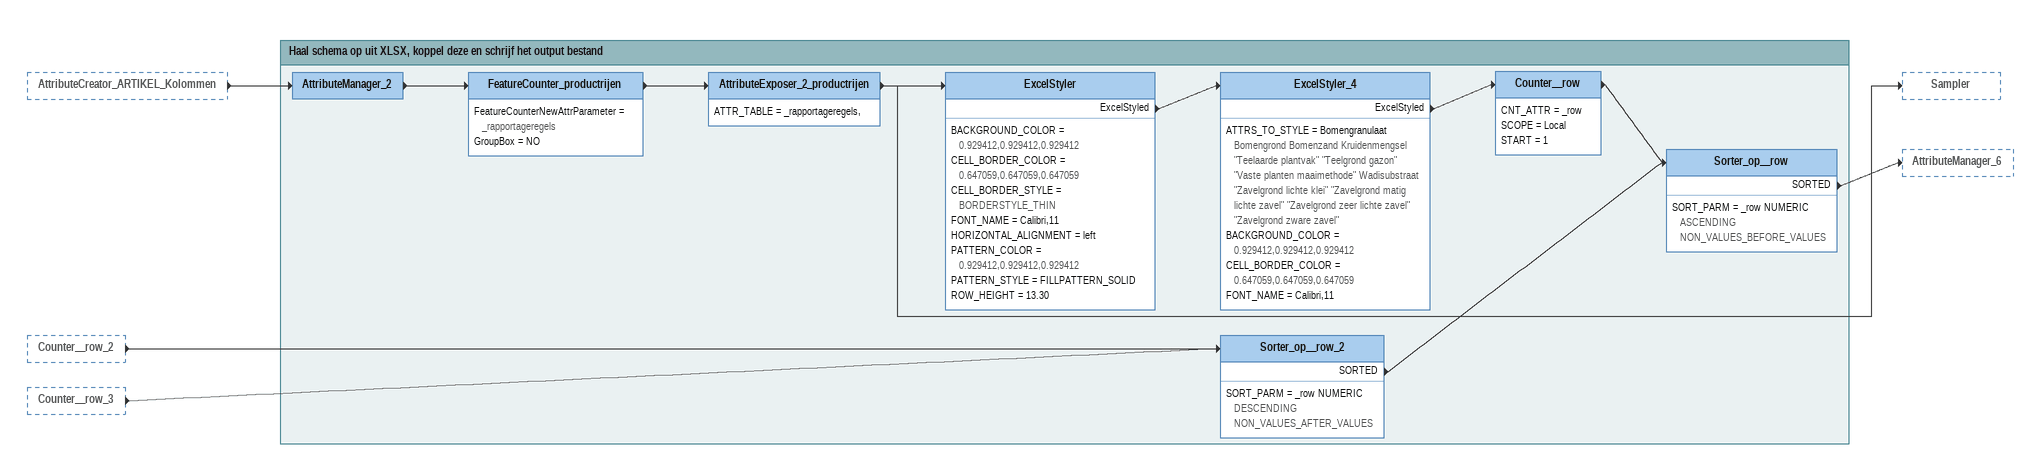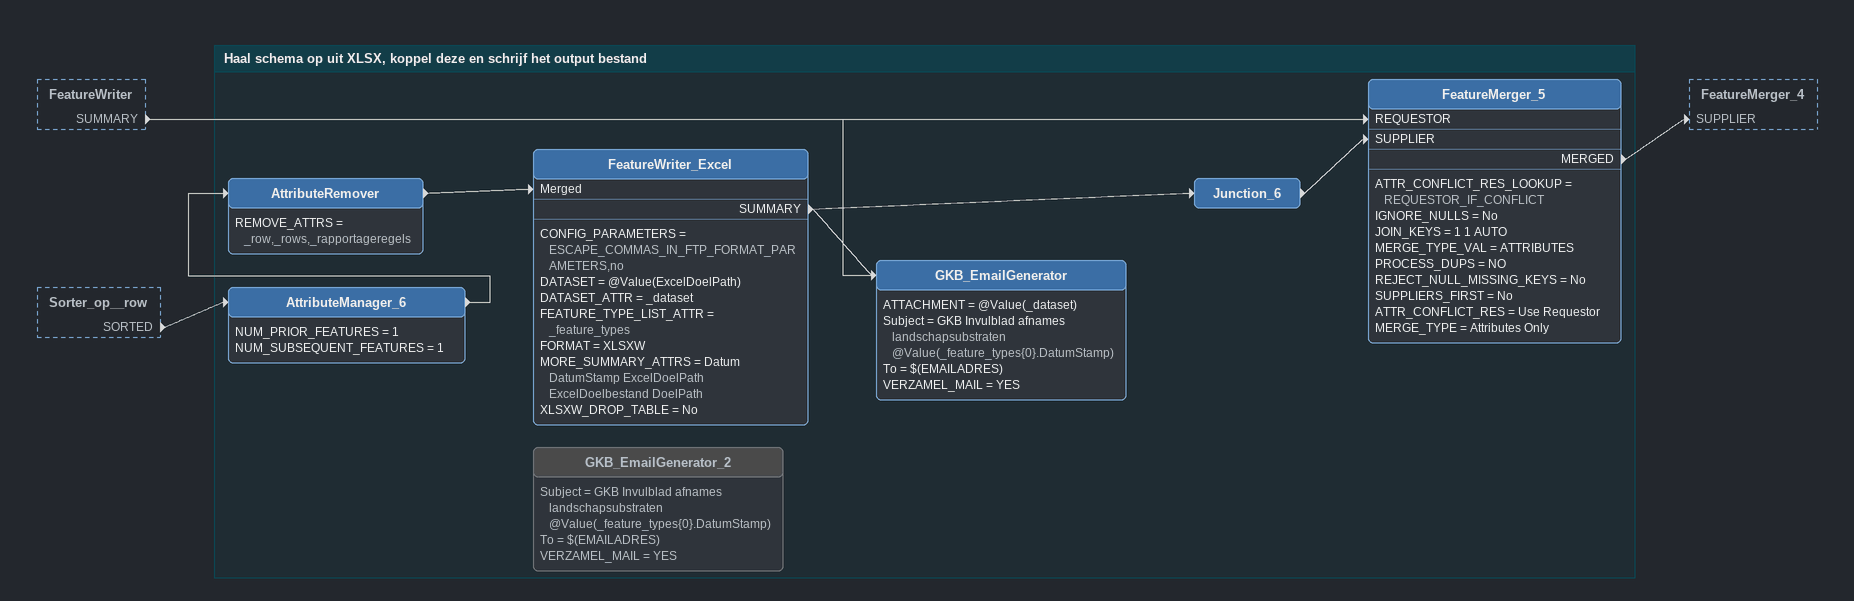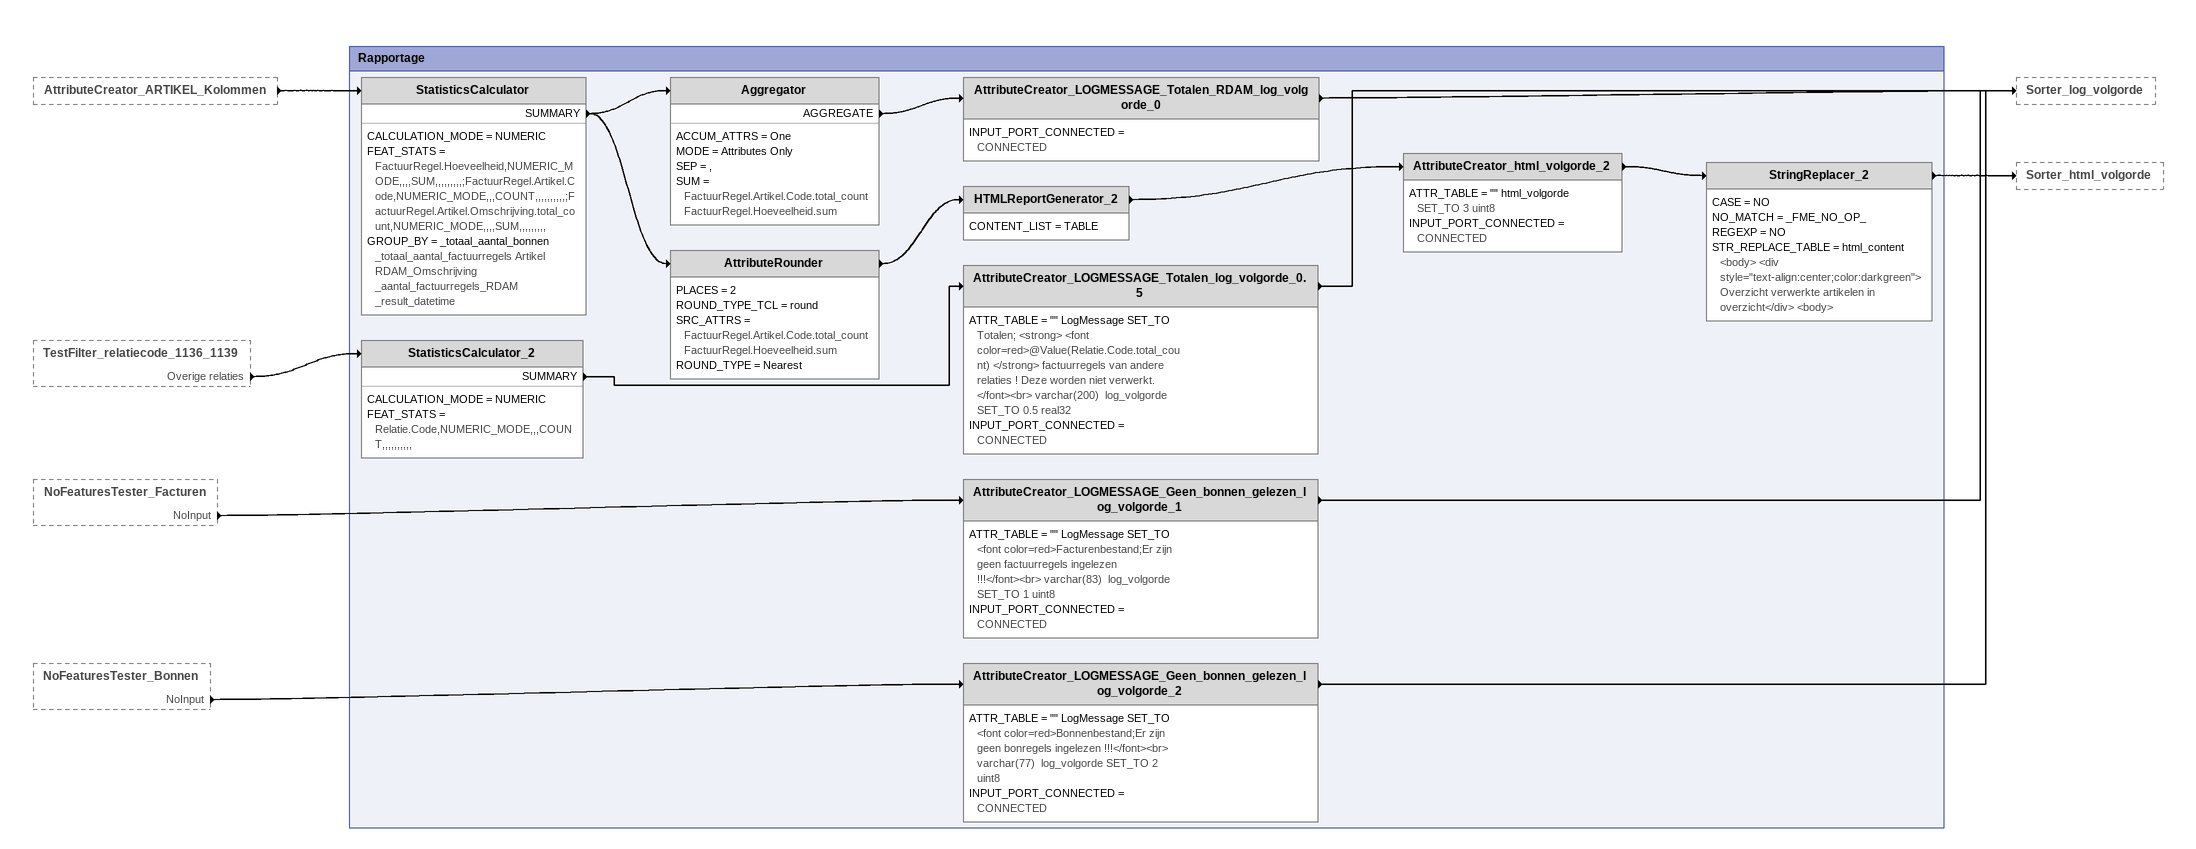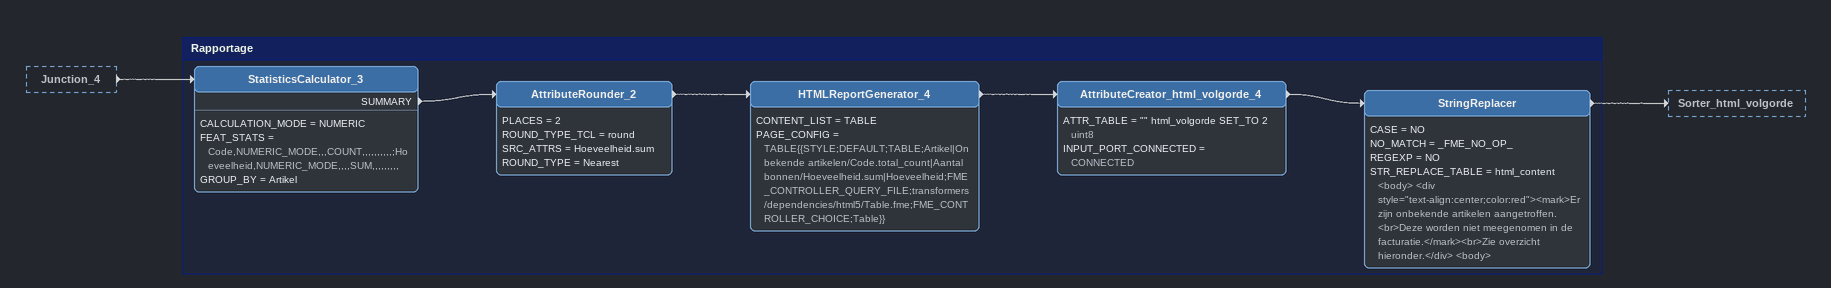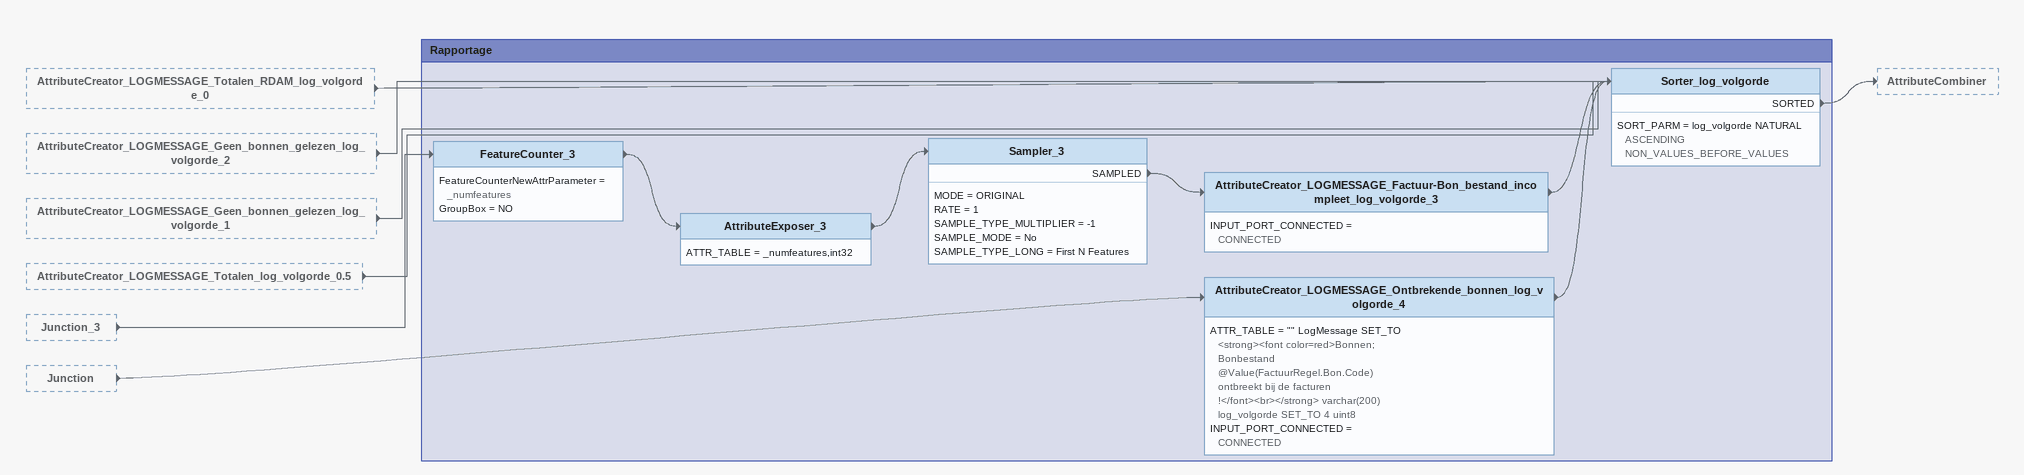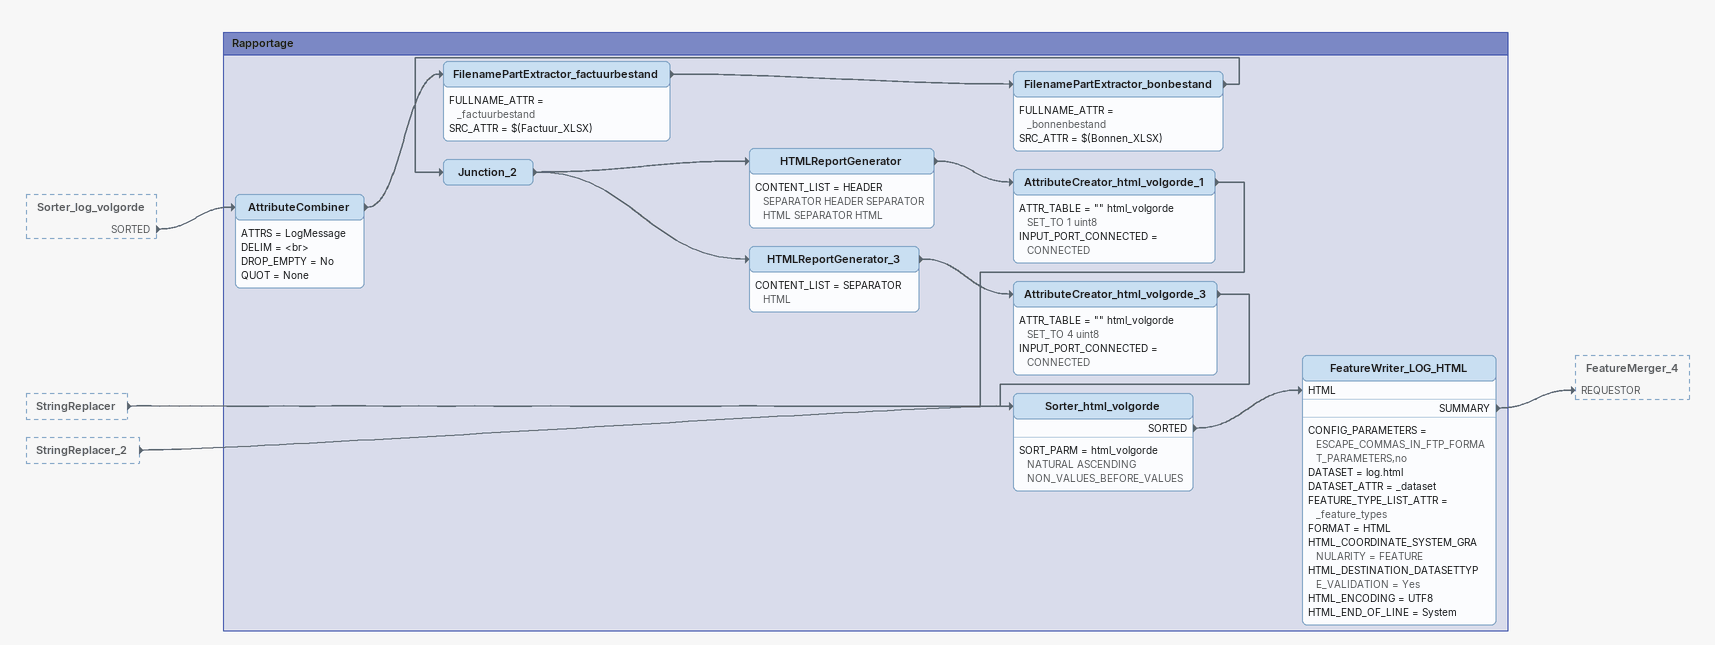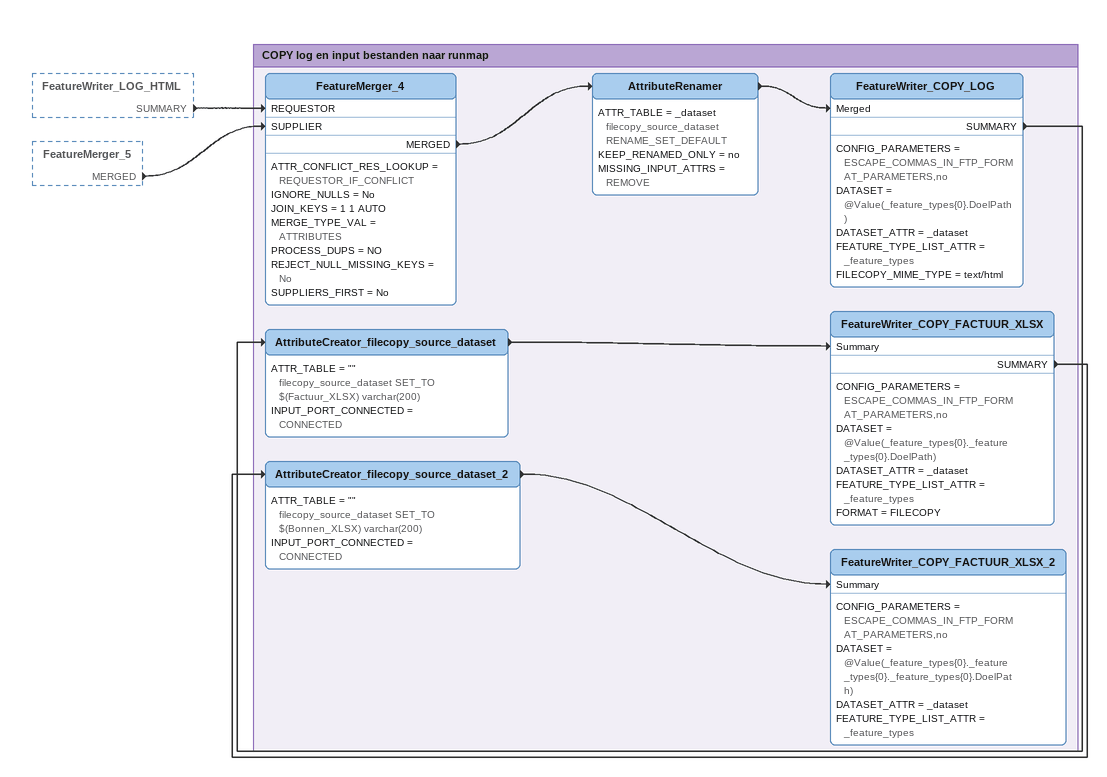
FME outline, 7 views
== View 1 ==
AttributeCreator_ARTIKEL_Kolommen [outside]
    -> AttributeManager_2
Counter__row_2 [outside]
    -> Sorter_op__row_2
Counter__row_3 [outside]
    -> Sorter_op__row_2

Bookmark: Haal schema op uit XLSX, koppel deze en schrijf het output bestand
AttributeManager_2
    -> FeatureCounter_productrijen
FeatureCounter_productrijen
    FeatureCounterNewAttrParameter = _rapportageregels
    GroupBox = NO
    -> AttributeExposer_2_productrijen
AttributeExposer_2_productrijen
    ATTR_TABLE = _rapportageregels,
    -> ExcelStyler
    -> Sampler
ExcelStyler
    BACKGROUND_COLOR = 0.929412,0.929412,0.929412
    CELL_BORDER_COLOR = 0.647059,0.647059,0.647059
    CELL_BORDER_STYLE = BORDERSTYLE_THIN
    FONT_NAME = Calibri,11
    HORIZONTAL_ALIGNMENT = left
    PATTERN_COLOR = 0.929412,0.929412,0.929412
    PATTERN_STYLE = FILLPATTERN_SOLID
    ROW_HEIGHT = 13.30
    ExcelStyled -> ExcelStyler_4
ExcelStyler_4
    ATTRS_TO_STYLE = Bomengranulaat Bomengrond Bomenzand Kruidenmengsel "Teelaarde plantvak" "Teelgrond gazon" "Vaste planten maaimethode" Wadisubstraat "Zavelgrond lichte klei" "Zavelgrond matig lichte zavel" "Zavelgrond zeer lichte zavel" "Zavelgrond zware zavel"
    BACKGROUND_COLOR = 0.929412,0.929412,0.929412
    CELL_BORDER_COLOR = 0.647059,0.647059,0.647059
    FONT_NAME = Calibri,11
    ExcelStyled -> Counter__row
Counter__row
    CNT_ATTR = _row
    SCOPE = Local
    START = 1
    -> Sorter_op__row
Sorter_op__row_2
    SORT_PARM = _row NUMERIC DESCENDING NON_VALUES_AFTER_VALUES
    SORTED -> Sorter_op__row
Sorter_op__row
    SORT_PARM = _row NUMERIC ASCENDING NON_VALUES_BEFORE_VALUES
    SORTED -> AttributeManager_6

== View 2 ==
FeatureWriter [outside]
    SUMMARY -> FeatureMerger_5 [REQUESTOR]
    SUMMARY -> GKB_EmailGenerator
Sorter_op__row [outside]
    SORTED -> AttributeManager_6

Bookmark: Haal schema op uit XLSX, koppel deze en schrijf het output bestand
AttributeManager_6
    NUM_PRIOR_FEATURES = 1
    NUM_SUBSEQUENT_FEATURES = 1
    -> AttributeRemover
AttributeRemover
    REMOVE_ATTRS = _row,_rows,_rapportageregels
    -> FeatureWriter_Excel [Merged]
FeatureWriter_Excel
    CONFIG_PARAMETERS = ESCAPE_COMMAS_IN_FTP_FORMAT_PARAMETERS,no
    DATASET = @Value(ExcelDoelPath)
    DATASET_ATTR = _dataset
    FEATURE_TYPE_LIST_ATTR = _feature_types
    FORMAT = XLSXW
    MORE_SUMMARY_ATTRS = Datum DatumStamp ExcelDoelPath ExcelDoelbestand DoelPath
    XLSXW_DROP_TABLE = No
    SUMMARY -> Junction_6
    SUMMARY -> GKB_EmailGenerator
Junction_6
    -> FeatureMerger_5 [SUPPLIER]
FeatureMerger_5
    ATTR_CONFLICT_RES_LOOKUP = REQUESTOR_IF_CONFLICT
    IGNORE_NULLS = No
    JOIN_KEYS = 1 1 AUTO
    MERGE_TYPE_VAL = ATTRIBUTES
    PROCESS_DUPS = NO
    REJECT_NULL_MISSING_KEYS = No
    SUPPLIERS_FIRST = No
    ATTR_CONFLICT_RES = Use Requestor
    MERGE_TYPE = Attributes Only
    MERGED -> FeatureMerger_4 [SUPPLIER]
GKB_EmailGenerator
    ATTACHMENT = @Value(_dataset)
    Subject = GKB Invulblad afnames landschapsubstraten @Value(_feature_types{0}.DatumStamp)
    To = $(EMAILADRES)
    VERZAMEL_MAIL = YES
GKB_EmailGenerator_2 [off]
    Subject = GKB Invulblad afnames landschapsubstraten @Value(_feature_types{0}.DatumStamp)
    To = $(EMAILADRES)
    VERZAMEL_MAIL = YES

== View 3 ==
AttributeCreator_ARTIKEL_Kolommen [outside]
    -> StatisticsCalculator
TestFilter_relatiecode_1136_1139 [outside]
    Overige relaties -> StatisticsCalculator_2
NoFeaturesTester_Facturen [outside]
    NoInput -> AttributeCreator_LOGMESSAGE_Geen_bonnen_gelezen_log_volgorde_1
NoFeaturesTester_Bonnen [outside]
    NoInput -> AttributeCreator_LOGMESSAGE_Geen_bonnen_gelezen_log_volgorde_2

Bookmark: Rapportage
AttributeCreator_LOGMESSAGE_Geen_bonnen_gelezen_log_volgorde_2
    ATTR_TABLE = "" LogMessage SET_TO <font color=red>Bonnenbestand;Er zijn geen bonregels ingelezen !!!</font><br> varchar(77)  log_volgorde SET_TO 2 uint8
    INPUT_PORT_CONNECTED = CONNECTED
    -> Sorter_log_volgorde
AttributeCreator_LOGMESSAGE_Geen_bonnen_gelezen_log_volgorde_1
    ATTR_TABLE = "" LogMessage SET_TO <font color=red>Facturenbestand;Er zijn geen factuurregels ingelezen !!!</font><br> varchar(83)  log_volgorde SET_TO 1 uint8
    INPUT_PORT_CONNECTED = CONNECTED
    -> Sorter_log_volgorde
StatisticsCalculator_2
    CALCULATION_MODE = NUMERIC
    FEAT_STATS = Relatie.Code,NUMERIC_MODE,,,COUNT,,,,,,,,,,
    SUMMARY -> AttributeCreator_LOGMESSAGE_Totalen_log_volgorde_0.5
AttributeCreator_LOGMESSAGE_Totalen_log_volgorde_0.5
    ATTR_TABLE = "" LogMessage SET_TO Totalen; <strong> <font color=red>@Value(Relatie.Code.total_count) </strong> factuurregels van andere relaties ! Deze worden niet verwerkt. </font><br> varchar(200)  log_volgorde SET_TO 0.5 real32
    INPUT_PORT_CONNECTED = CONNECTED
    -> Sorter_log_volgorde
StatisticsCalculator
    CALCULATION_MODE = NUMERIC
    FEAT_STATS = FactuurRegel.Hoeveelheid,NUMERIC_MODE,,,,SUM,,,,,,,,,;FactuurRegel.Artikel.Code,NUMERIC_MODE,,,COUNT,,,,,,,,,,;FactuurRegel.Artikel.Omschrijving.total_count,NUMERIC_MODE,,,,SUM,,,,,,,,,
    GROUP_BY = _totaal_aantal_bonnen _totaal_aantal_factuurregels Artikel RDAM_Omschrijving _aantal_factuurregels_RDAM _result_datetime
    SUMMARY -> Aggregator
    SUMMARY -> AttributeRounder
Aggregator
    ACCUM_ATTRS = One
    MODE = Attributes Only
    SEP = ,
    SUM = FactuurRegel.Artikel.Code.total_count FactuurRegel.Hoeveelheid.sum
    AGGREGATE -> AttributeCreator_LOGMESSAGE_Totalen_RDAM_log_volgorde_0
AttributeCreator_LOGMESSAGE_Totalen_RDAM_log_volgorde_0
    INPUT_PORT_CONNECTED = CONNECTED
    -> Sorter_log_volgorde
AttributeRounder
    PLACES = 2
    ROUND_TYPE_TCL = round
    SRC_ATTRS = FactuurRegel.Artikel.Code.total_count FactuurRegel.Hoeveelheid.sum
    ROUND_TYPE = Nearest
    -> HTMLReportGenerator_2
HTMLReportGenerator_2
    CONTENT_LIST = TABLE
    -> AttributeCreator_html_volgorde_2
AttributeCreator_html_volgorde_2
    ATTR_TABLE = "" html_volgorde SET_TO 3 uint8
    INPUT_PORT_CONNECTED = CONNECTED
    -> StringReplacer_2
StringReplacer_2
    CASE = NO
    NO_MATCH = _FME_NO_OP_
    REGEXP = NO
    STR_REPLACE_TABLE = html_content  <body> <div style="text-align:center;color:darkgreen">Overzicht verwerkte artikelen in overzicht</div> <body>
    -> Sorter_html_volgorde

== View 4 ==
Junction_4 [outside]
    -> StatisticsCalculator_3

Bookmark: Rapportage
StatisticsCalculator_3
    CALCULATION_MODE = NUMERIC
    FEAT_STATS = Code,NUMERIC_MODE,,,COUNT,,,,,,,,,,;Hoeveelheid,NUMERIC_MODE,,,,SUM,,,,,,,,,
    GROUP_BY = Artikel
    SUMMARY -> AttributeRounder_2
AttributeRounder_2
    PLACES = 2
    ROUND_TYPE_TCL = round
    SRC_ATTRS = Hoeveelheid.sum
    ROUND_TYPE = Nearest
    -> HTMLReportGenerator_4
HTMLReportGenerator_4
    CONTENT_LIST = TABLE
    PAGE_CONFIG = TABLE{{STYLE;DEFAULT;TABLE;Artikel|Onbekende artikelen/Code.total_count|Aantal bonnen/Hoeveelheid.sum|Hoeveelheid;FME_CONTROLLER_QUERY_FILE;transformers/dependencies/html5/Table.fme;FME_CONTROLLER_CHOICE;Table}}
    -> AttributeCreator_html_volgorde_4
AttributeCreator_html_volgorde_4
    ATTR_TABLE = "" html_volgorde SET_TO 2 uint8
    INPUT_PORT_CONNECTED = CONNECTED
    -> StringReplacer
StringReplacer
    CASE = NO
    NO_MATCH = _FME_NO_OP_
    REGEXP = NO
    STR_REPLACE_TABLE = html_content  <body> <div style="text-align:center;color:red"><mark>Er zijn onbekende artikelen aangetroffen. <br>Deze worden niet meegenomen in de facturatie.</mark><br>Zie overzicht hieronder.</div> <body>
    -> Sorter_html_volgorde

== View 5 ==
AttributeCreator_LOGMESSAGE_Totalen_RDAM_log_volgorde_0 [outside]
    -> Sorter_log_volgorde
AttributeCreator_LOGMESSAGE_Geen_bonnen_gelezen_log_volgorde_2 [outside]
    -> Sorter_log_volgorde
AttributeCreator_LOGMESSAGE_Geen_bonnen_gelezen_log_volgorde_1 [outside]
    -> Sorter_log_volgorde
AttributeCreator_LOGMESSAGE_Totalen_log_volgorde_0.5 [outside]
    -> Sorter_log_volgorde
Junction_3 [outside]
    -> FeatureCounter_3
Junction [outside]
    -> AttributeCreator_LOGMESSAGE_Ontbrekende_bonnen_log_volgorde_4

Bookmark: Rapportage
FeatureCounter_3
    FeatureCounterNewAttrParameter = _numfeatures
    GroupBox = NO
    -> AttributeExposer_3
AttributeExposer_3
    ATTR_TABLE = _numfeatures,int32
    -> Sampler_3
Sampler_3
    MODE = ORIGINAL
    RATE = 1
    SAMPLE_TYPE_MULTIPLIER = -1
    SAMPLE_MODE = No
    SAMPLE_TYPE_LONG = First N Features
    SAMPLED -> AttributeCreator_LOGMESSAGE_Factuur-Bon_bestand_incompleet_log_volgorde_3
AttributeCreator_LOGMESSAGE_Factuur-Bon_bestand_incompleet_log_volgorde_3
    INPUT_PORT_CONNECTED = CONNECTED
    -> Sorter_log_volgorde
AttributeCreator_LOGMESSAGE_Ontbrekende_bonnen_log_volgorde_4
    ATTR_TABLE = "" LogMessage SET_TO <strong><font color=red>Bonnen; Bonbestand @Value(FactuurRegel.Bon.Code) ontbreekt bij de facturen !</font><br></strong> varchar(200)  log_volgorde SET_TO 4 uint8
    INPUT_PORT_CONNECTED = CONNECTED
    -> Sorter_log_volgorde
Sorter_log_volgorde
    SORT_PARM = log_volgorde NATURAL ASCENDING NON_VALUES_BEFORE_VALUES
    SORTED -> AttributeCombiner

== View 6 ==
Sorter_log_volgorde [outside]
    SORTED -> AttributeCombiner
StringReplacer [outside]
    -> Sorter_html_volgorde
StringReplacer_2 [outside]
    -> Sorter_html_volgorde

Bookmark: Rapportage
AttributeCombiner
    ATTRS = LogMessage
    DELIM = <br>
    DROP_EMPTY = No
    QUOT = None
    -> FilenamePartExtractor_factuurbestand
FilenamePartExtractor_factuurbestand
    FULLNAME_ATTR = _factuurbestand
    SRC_ATTR = $(Factuur_XLSX)
    -> FilenamePartExtractor_bonbestand
FilenamePartExtractor_bonbestand
    FULLNAME_ATTR = _bonnenbestand
    SRC_ATTR = $(Bonnen_XLSX)
    -> Junction_2
Junction_2
    -> HTMLReportGenerator
    -> HTMLReportGenerator_3
HTMLReportGenerator
    CONTENT_LIST = HEADER SEPARATOR HEADER SEPARATOR HTML SEPARATOR HTML
    -> AttributeCreator_html_volgorde_1
AttributeCreator_html_volgorde_1
    ATTR_TABLE = "" html_volgorde SET_TO 1 uint8
    INPUT_PORT_CONNECTED = CONNECTED
    -> Sorter_html_volgorde
HTMLReportGenerator_3
    CONTENT_LIST = SEPARATOR HTML
    -> AttributeCreator_html_volgorde_3
AttributeCreator_html_volgorde_3
    ATTR_TABLE = "" html_volgorde SET_TO 4 uint8
    INPUT_PORT_CONNECTED = CONNECTED
    -> Sorter_html_volgorde
Sorter_html_volgorde
    SORT_PARM = html_volgorde NATURAL ASCENDING NON_VALUES_BEFORE_VALUES
    SORTED -> FeatureWriter_LOG_HTML [HTML]
FeatureWriter_LOG_HTML
    CONFIG_PARAMETERS = ESCAPE_COMMAS_IN_FTP_FORMAT_PARAMETERS,no
    DATASET = log.html
    DATASET_ATTR = _dataset
    FEATURE_TYPE_LIST_ATTR = _feature_types
    FORMAT = HTML
    HTML_COORDINATE_SYSTEM_GRANULARITY = FEATURE
    HTML_DESTINATION_DATASETTYPE_VALIDATION = Yes
    HTML_ENCODING = UTF8
    HTML_END_OF_LINE = System
    SUMMARY -> FeatureMerger_4 [REQUESTOR]

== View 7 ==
FeatureWriter_LOG_HTML [outside]
    SUMMARY -> FeatureMerger_4 [REQUESTOR]
FeatureMerger_5 [outside]
    MERGED -> FeatureMerger_4 [SUPPLIER]

Bookmark: COPY log en input bestanden naar runmap
FeatureMerger_4
    ATTR_CONFLICT_RES_LOOKUP = REQUESTOR_IF_CONFLICT
    IGNORE_NULLS = No
    JOIN_KEYS = 1 1 AUTO
    MERGE_TYPE_VAL = ATTRIBUTES
    PROCESS_DUPS = NO
    REJECT_NULL_MISSING_KEYS = No
    SUPPLIERS_FIRST = No
    MERGED -> AttributeRenamer
AttributeRenamer
    ATTR_TABLE = _dataset filecopy_source_dataset RENAME_SET_DEFAULT
    KEEP_RENAMED_ONLY = no
    MISSING_INPUT_ATTRS = REMOVE
    -> FeatureWriter_COPY_LOG [Merged]
FeatureWriter_COPY_LOG
    CONFIG_PARAMETERS = ESCAPE_COMMAS_IN_FTP_FORMAT_PARAMETERS,no
    DATASET = @Value(_feature_types{0}.DoelPath)
    DATASET_ATTR = _dataset
    FEATURE_TYPE_LIST_ATTR = _feature_types
    FILECOPY_MIME_TYPE = text/html
    SUMMARY -> AttributeCreator_filecopy_source_dataset
AttributeCreator_filecopy_source_dataset
    ATTR_TABLE = "" filecopy_source_dataset SET_TO $(Factuur_XLSX) varchar(200)
    INPUT_PORT_CONNECTED = CONNECTED
    -> FeatureWriter_COPY_FACTUUR_XLSX [Summary]
FeatureWriter_COPY_FACTUUR_XLSX
    CONFIG_PARAMETERS = ESCAPE_COMMAS_IN_FTP_FORMAT_PARAMETERS,no
    DATASET = @Value(_feature_types{0}._feature_types{0}.DoelPath)
    DATASET_ATTR = _dataset
    FEATURE_TYPE_LIST_ATTR = _feature_types
    FORMAT = FILECOPY
    SUMMARY -> AttributeCreator_filecopy_source_dataset_2
AttributeCreator_filecopy_source_dataset_2
    ATTR_TABLE = "" filecopy_source_dataset SET_TO $(Bonnen_XLSX) varchar(200)
    INPUT_PORT_CONNECTED = CONNECTED
    -> FeatureWriter_COPY_FACTUUR_XLSX_2 [Summary]
FeatureWriter_COPY_FACTUUR_XLSX_2
    CONFIG_PARAMETERS = ESCAPE_COMMAS_IN_FTP_FORMAT_PARAMETERS,no
    DATASET = @Value(_feature_types{0}._feature_types{0}._feature_types{0}.DoelPath)
    DATASET_ATTR = _dataset
    FEATURE_TYPE_LIST_ATTR = _feature_types
